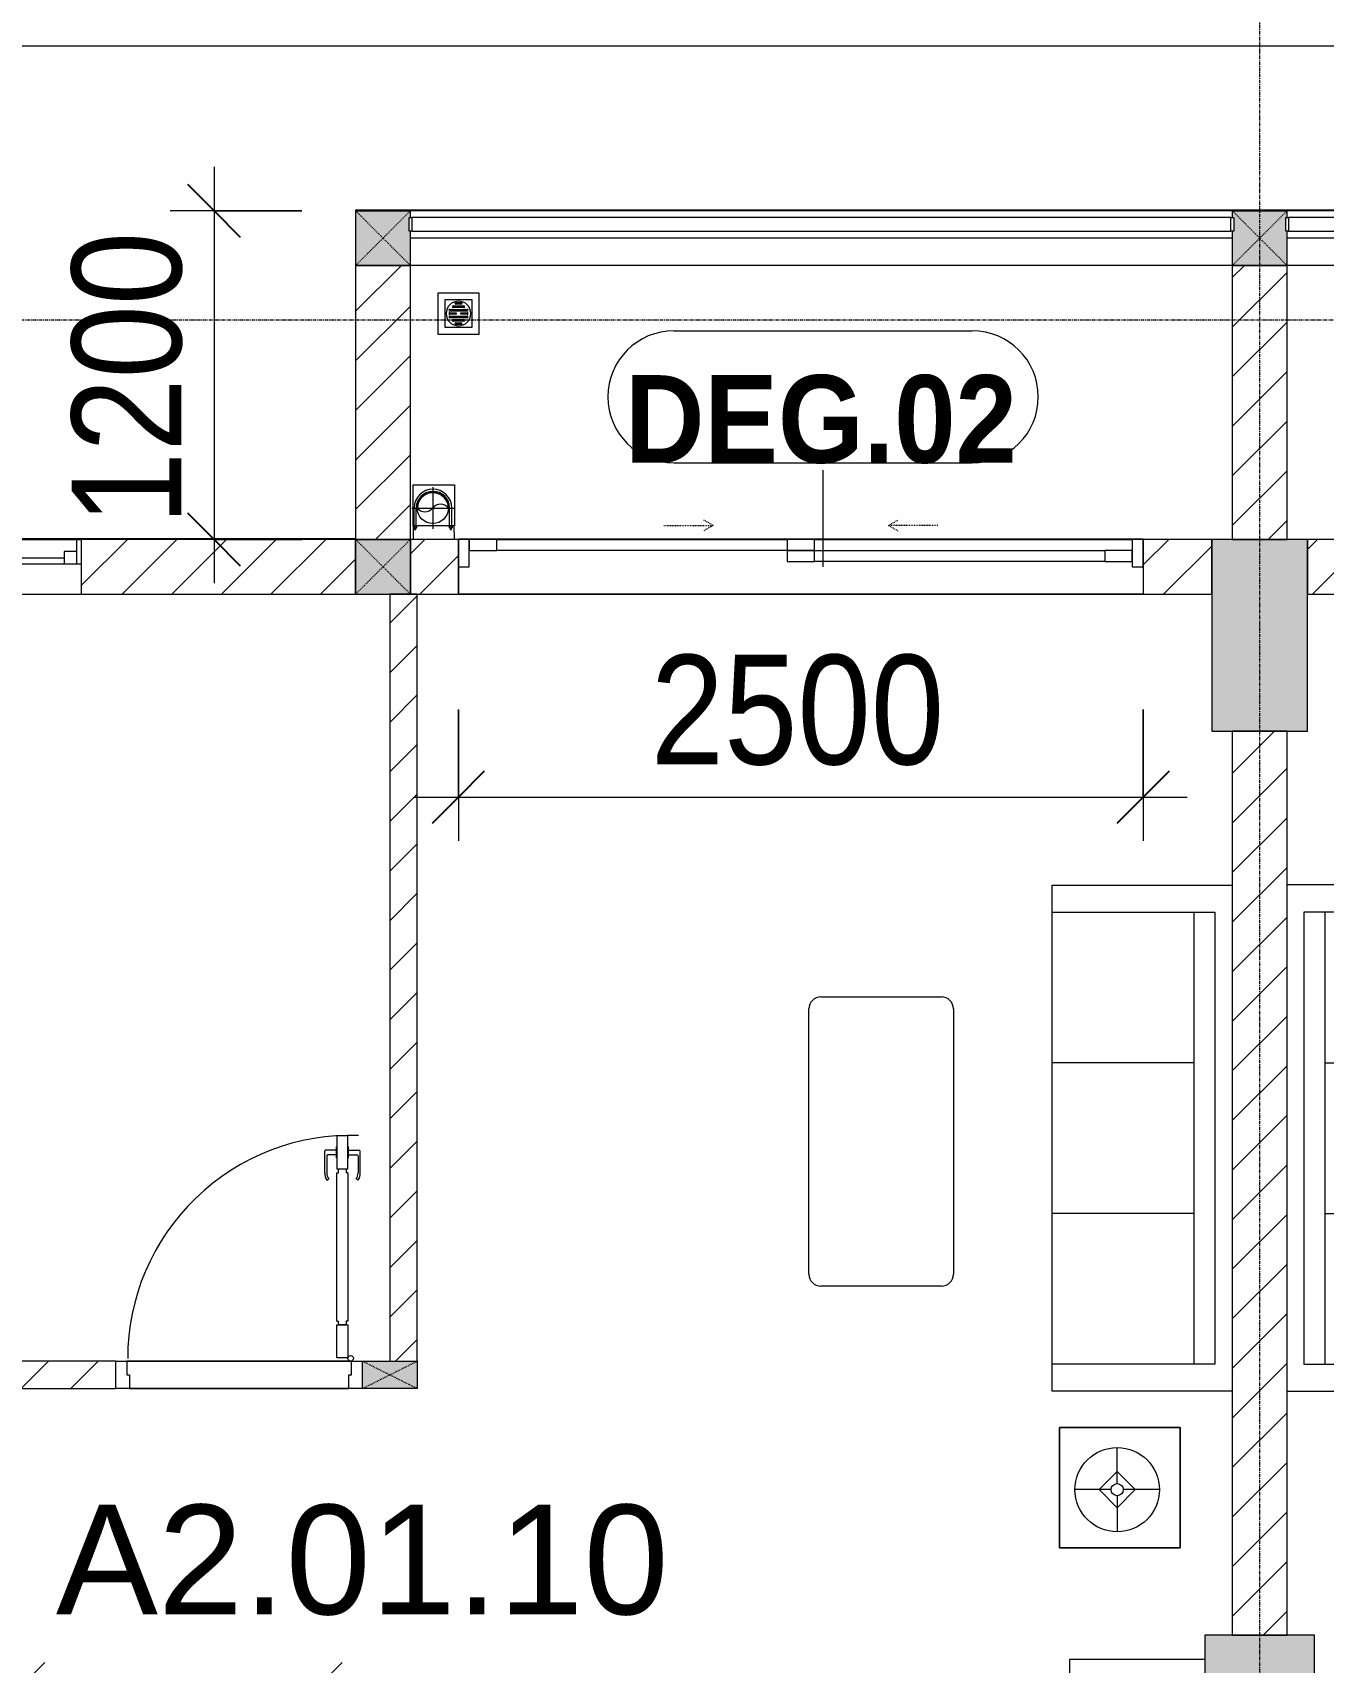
# Model space of a CAD drawing. Header units: millimetres. Extents: x 962 to 241049, y -15958 to 84407.
# Drawn here: x 150453 to 155164, y 40437 to 46387 of the extents above; entities that cross this region are included whole.
import ezdxf

# ---------------------------------------------------------------- set-up
doc = ezdxf.new("R2010")
doc.units = ezdxf.units.MM
for name, pattern in [('Dash', [6, 3, -3]), ('Grid Line', [22.225, 12.7, -3.175, 3.175, -3.175]), ('IMPORT-CENTER _3_', [10.16, 6.35, -1.27, 1.27, -1.27])]:
    doc.linetypes.add(name, pattern=pattern)
for name, color, linetype, lineweight in [('0-1', 7, 'Continuous', 5), ('A-ANNO-DIMS', 211, 'Continuous', 9), ('A-ANNO-DIMS-160', 211, 'Continuous', 9), ('A-AREA-IDEN', 2, 'Continuous', 9), ('A-DETL-GENF-1', 9, 'Continuous', 9), ('A-DOOR', 31, 'Continuous', 9), ('A-DOOR-1', 254, 'Continuous', 9), ('A-DOOR-2', 9, 'Continuous', 9), ('A-DOOR-FRAM', 31, 'Continuous', 9), ('A-DOOR-HDLN', 31, 'Dash', 9), ('A-DOOR-IDEN', 31, 'Continuous', 9), ('A-FLOR-2', 9, 'Continuous', 9), ('A-FLOR-HRAL', 11, 'Continuous', 9), ('A-GLAZ', 151, 'Continuous', 9), ('A-WALL', 113, 'Continuous', 9), ('A-WALL-1', 253, 'Continuous', 18), ('A-WALL-2', 9, 'Continuous', 9), ('A-WALL-3', 113, 'Continuous', 18), ('A-WALL-PATT-1', 10, 'Continuous', 9), ('A-WALL-PATT-2', 111, 'Continuous', 9), ('G-IMPT', 8, 'Continuous', 9), ('G-IMPT-2', 8, 'IMPORT-CENTER _3_', 9), ('I-FURN', 30, 'Continuous', 9), ('I-FURN-1', 254, 'Continuous', 9), ('M-EQPM', 50, 'Continuous', 9), ('S-COLS', 52, 'Continuous', 9), ('S-COLS-1', 52, 'Continuous', 5), ('S-COLS-2', 7, 'Continuous', 18), ('S-COLS-4', 254, 'Continuous', 9), ('S-COLS-5', 253, 'Continuous', 18), ('S-COLS-6', 52, 'Continuous', 18), ('S-COLS-7', 52, 'Dash', 9), ('S-COLS-HDLN', 52, 'Dash', 9), ('S-COLS-HDLN-1', 9, 'Dash', 9), ('S-GRID-1', 1, 'Grid Line', 9)]:
    doc.layers.add(name, color=color, linetype=linetype, lineweight=lineweight)
doc.styles.add('Arial_11', font='arial_0.ttf', dxfattribs={"height": 400})
doc.styles.add('Arial_B_5', font='arialbd_0.ttf', dxfattribs={"width": 0.9, "height": 320})
doc.styles.add('UTM Avo', font='UTM Avo.ttf', dxfattribs={"width": 0.9, "height": 400})
doc.dimstyles.new('1_Dim_chi_tiet_2_5', dxfattribs={"dimscale": 304.8, "dimtxt": 399.720379, "dimasz": 0.629921, "dimexe": 0.524934, "dimexo": 0.0625, "dimgap": 0.052493, "dimtad": 1, "dimdec": 0, "dimrnd": 5, "dimzin": 0, "dimdsep": 46, "dimtxsty": 'UTM Avo', "dimblk1": 'OBLIQUE', "dimblk2": 'OBLIQUE', "dimsah": 1, "dimcen": 0.09, "dimdle": 0.524934, "dimazin": 0, "dimtfac": 1, "dimtdec": 4, "dimtix": 1, "dimtmove": 0, "dimatfit": 3, "dimfxl": 1.049869, "dimfxlon": 1, "dimtvp": 1, "dimtolj": 1, "dimtzin": 0, "dimarcsym": 2})
doc.dimstyles.new('1_Dim_chi_tiet_2_5_1', dxfattribs={"dimscale": 304.8, "dimtxt": 399.720379, "dimasz": 0.629921, "dimexe": 0.524934, "dimexo": 0.0625, "dimgap": 0.052493, "dimtad": 1, "dimdec": 0, "dimrnd": 5, "dimzin": 0, "dimdsep": 46, "dimtxsty": 'UTM Avo', "dimblk1": 'OBLIQUE', "dimblk2": 'OBLIQUE', "dimsah": 1, "dimcen": 0.09, "dimdle": 0.524934, "dimazin": 0, "dimtfac": 1, "dimtdec": 4, "dimtix": 1, "dimtmove": 0, "dimatfit": 3, "dimfxl": 1.049869, "dimfxlon": 1, "dimtvp": 1, "dimtolj": 1, "dimtzin": 0, "dimarcsym": 2})
pattern_1 = [(45, (0, 0), (-90.50967, 90.50967), [])]
pattern_2 = [(45, (63179.03, 0), (-90.50967, 90.50967), [])]

# ---------------------------------------------------------------- blocks, each defined once
blk = doc.blocks.new('NCV_TKTC_KET CAU_rvt-1-TKCS_MB TẦNG 1')
at = {"layer": 'S-COLS-1'}
for points in [[(91927.6, 43836.9), (91927.6, 44536.9), (91577.6, 44536.9), (91577.6, 43836.9), (91580, 43836.9)], [(91952.6, 39236.9), (91952.6, 40536.9), (91552.6, 40536.9), (91552.6, 39236.9)]]:
    blk.add_hatch(color=256, dxfattribs=at).paths.add_polyline_path(points)
at = {"layer": 'S-COLS-2'}
for p, q in [((91927.6, 44536.9), (91577.6, 44536.9)), ((91577.6, 44536.9), (91577.6, 43836.9)), ((91927.6, 43836.9), (91927.6, 44536.9)), ((91577.6, 43836.9), (91927.6, 43836.9)), ((91952.6, 40536.9), (91552.6, 40536.9)), ((91552.6, 40536.9), (91552.6, 39236.9)), ((91952.6, 39236.9), (91952.6, 40536.9))]:
    blk.add_line(p, q, dxfattribs=at)
blk = doc.blocks.new('DOOR_CW_01 CANH MO-PANEL KINH - DIW_01-900x2200-CỬA GỖ VÂN LAMINATE-V91-TKCS_MB TẦNG 1')
at = {"layer": 'A-DETL-GENF-1'}
for p, q in [((-397, -182), (-397, -62)), ((-397, -62), (-357, -62)), ((-357, -62), (-357, -182)), ((-357, -182), (-397, -182)), ((-397, -196), (-391, -196)), ((-397, -738), (-397, -196)), ((-391, -196), (-391, -182)), ((-391, -182), (-363, -182)), ((-363, -182), (-363, -196)), ((-357, -196), (-363, -196)), ((-357, -196), (-357, -738)), ((-433.9, -711.2), (-427.3, -715.8)), ((-320.1, -711.2), (-326.7, -715.8)), ((-442, -737), (-442, -816.5)), ((-434, -799.5), (-434, -737)), ((-397, -738), (-391, -738)), ((-357, -752), (-397, -752)), ((-397, -752), (-397, -872)), ((-391, -752), (-391, -738)), ((-363, -752), (-391, -752)), ((-357, -738), (-363, -738)), ((-363, -738), (-363, -752)), ((-357, -872), (-357, -752)), ((-320, -799.5), (-320, -737)), ((-312, -737), (-312, -816.5)), ((-399, -820.5), (-438, -820.5)), ((-399, -803.5), (-430, -803.5)), ((-399, -792.2), (-399, -831.8)), ((-397, -792.2), (-399, -792.2)), ((-399, -831.8), (-397, -831.8)), ((-397, -792.2), (-397, -831.8)), ((-357, -792.2), (-357, -831.8)), ((-357, -792.2), (-355, -792.2)), ((-355, -831.8), (-357, -831.8)), ((-355, -792.2), (-355, -831.8)), ((-355, -803.5), (-324, -803.5)), ((-355, -820.5), (-316, -820.5)), ((-397, -872), (-357, -872))]:
    blk.add_line(p, q, dxfattribs=at)
blk.add_circle((-407, -60), 10, dxfattribs=at)
for centre, radius, start, end in [((-407, -60), 814, 268, 0), ((-397, -737), 45, 145, 180), ((-357, -737), 45, 360, 35), ((-397, -737), 37, 145, 180), ((-357, -737), 37, 0, 35), ((-438, -816.5), 4, 180, 270), ((-430, -799.5), 4, 180, 270), ((-324, -799.5), 4, 270, 0), ((-316, -816.5), 4, 270, 0)]:
    blk.add_arc(centre, radius, start, end, dxfattribs=at)
at = {"layer": 'A-DOOR-2'}
for p, q in [((-450, 50), (-400, 50)), ((-400, 50), (-400, 0)), ((400, 0), (400, 50)), ((400, 50), (450, 50)), ((450, 50), (450, -50)), ((-410, -50), (-450, -50)), ((-410, 0), (-410, -50)), ((-400, 0), (-410, 0)), ((-407, -50), (-382, -50)), ((410, 0), (400, 0)), ((410, -50), (410, 0)), ((450, -50), (410, -50))]:
    blk.add_line(p, q, dxfattribs=at)
blk = doc.blocks.new('LOBBY_SOFA_1 - LOBBY_SOFA_1-V103-TKCS_MB TẦNG 1')
at = {"layer": 'I-FURN'}
for p, q in [((-2128.3, 1548.5), (-1160.3, 1548.5)), ((-2172.3, 1064.5), (-2172.3, 1504.5)), ((-1116.3, 1504.5), (-1116.3, 1064.5)), ((-1160.3, 1020.5), (-2128.3, 1020.5)), ((-2556, 660), (-708, 660)), ((-2556, 2.9), (-2556, 660)), ((-2457, 66), (-2457, 660)), ((-1907, 143), (-1907, 660)), ((-1357, 143), (-1357, 660)), ((-807, 660), (-807, 66)), ((-708, 660), (-708, 2.9)), ((-2688.2, 633.5), (-3128.2, 633.5)), ((-3128.2, 633.5), (-3128.2, 193.5)), ((-2688.2, 193.5), (-2688.2, 633.5)), ((-2915.4, 445), (-2915.4, 577)), ((-2981.4, 423), (-2915.4, 489)), ((-2915.4, 489), (-2849.4, 423)), ((-2937.4, 423), (-3069.4, 423)), ((-2915.4, 357), (-2981.4, 423)), ((-2849.4, 423), (-2915.4, 357)), ((-2893.4, 423), (-2761.4, 423)), ((-2915.4, 269), (-2915.4, 401)), ((-3128.2, 193.5), (-2688.2, 193.5)), ((-807, 143), (-2457, 143)), ((-807, 66), (-2457, 66))]:
    blk.add_line(p, q, dxfattribs=at)
for radius in [154, 22]:
    blk.add_circle((-2915.4, 423), radius, dxfattribs=at)
for centre, start, end in [((-2128.3, 1504.5), 90, 180), ((-1160.3, 1504.5), 0, 90), ((-2128.3, 1064.5), 180, 270), ((-1160.3, 1064.5), 270, 0)]:
    blk.add_arc(centre, 44, start, end, dxfattribs=at)
at = {"layer": 'I-FURN-1'}
for p, q in [((-2128.3, 1548.5), (-1160.3, 1548.5)), ((-2172.3, 1064.5), (-2172.3, 1504.5)), ((-1116.3, 1504.5), (-1116.3, 1064.5)), ((-1160.3, 1020.5), (-2128.3, 1020.5)), ((-2556, 660), (-708, 660)), ((-2556, 2.9), (-2556, 660)), ((-708, 660), (-708, 2.9)), ((-3128.2, 633.5), (-2688.2, 633.5)), ((-3128.2, 193.5), (-3128.2, 633.5)), ((-2688.2, 633.5), (-2688.2, 193.5)), ((-2688.2, 193.5), (-3128.2, 193.5))]:
    blk.add_line(p, q, dxfattribs=at)
for centre, start, end in [((-2128.3, 1504.5), 90, 180), ((-1160.3, 1504.5), 0, 90), ((-2128.3, 1064.5), 180, 270), ((-1160.3, 1064.5), 270, 0)]:
    blk.add_arc(centre, 44, start, end, dxfattribs=at)
blk = doc.blocks.new('G1_SOF - BO TRU - 100x200-746114-TKCS_MB TẦNG 1')
at = {"layer": 'S-COLS'}
blk.add_hatch(color=256, dxfattribs=at).paths.add_polyline_path([(-50, -100), (50, -100), (50, 100), (-50, 100)])
at = {"layer": 'S-COLS-5'}
for p, q in [((-50, 100), (50, 100)), ((-50, -100), (-50, 100)), ((50, 100), (50, -100)), ((50, -100), (-50, -100))]:
    blk.add_line(p, q, dxfattribs=at)
at = {"layer": 'S-COLS-HDLN-1'}
for p, q in [((50, -100), (-50, 100)), ((-50, -100), (50, 100))]:
    blk.add_line(p, q, dxfattribs=at)
blk = doc.blocks.new('HE BEP A1 - HE BEP A 2-V104-TKCS_MB TẦNG 1')
at = {"layer": 'I-FURN'}
for p, q in [((3700, 594.4), (3700, 0)), ((3700, 594.4), (3700, 0)), ((0, 494.4), (0, 0)), ((662.4, 0), (662.4, 494.4)), ((662.4, 0), (662.4, 494.4)), ((844.9, 120.7), (844.9, 476.9)), ((1210.9, 494.4), (1706.9, 494.4)), ((1724.4, 476.9), (1724.4, 120.7)), ((2364, 483.2), (2364, 111.2)), ((3175.6, 513.2), (2394, 513.2)), ((3205.6, 483.2), (3205.6, 111.2)), ((1298.3, 440.1), (924.9, 440.1)), ((1644.4, 423.2), (1459, 423.2)), ((1602.7, 313.4), (1523.8, 418.4)), ((1541.1, 452.3), (1528.6, 445.1)), ((1566.6, 443.1), (1618.1, 322.3)), ((871.5, 386.8), (871.5, 182.3)), ((871.5, 380.9), (1351.6, 380.9)), ((876.4, 408.9), (1346.8, 408.9)), ((1351.6, 182.3), (1351.6, 386.8)), ((1405.6, 369.9), (1405.6, 183.2)), ((1697.8, 183.2), (1697.8, 369.9)), ((2474.5, 410.3), (2470.1, 405.9)), ((2470.1, 405.9), (2499.2, 376.7)), ((2503.6, 381.1), (2474.5, 410.3)), ((2499.2, 376.7), (2503.6, 381.1)), ((2692.1, 413), (2663, 383.9)), ((2663, 383.9), (2667.3, 379.5)), ((2667.3, 379.5), (2696.5, 408.6)), ((2696.5, 408.6), (2692.1, 413)), ((2873.2, 408.6), (2877.5, 413)), ((2902.3, 379.5), (2873.2, 408.6)), ((2877.5, 413), (2906.7, 383.9)), ((2906.7, 383.9), (2902.3, 379.5)), ((3066, 381.1), (3095.1, 410.3)), ((3070.4, 376.7), (3066, 381.1)), ((3099.5, 405.9), (3070.4, 376.7)), ((3095.1, 410.3), (3099.5, 405.9)), ((871.5, 352.9), (1351.6, 352.9)), ((871.5, 324.9), (1351.6, 324.9)), ((1618.1, 322.3), (1602.7, 313.4)), ((871.5, 296.9), (1351.6, 296.9)), ((871.5, 268.9), (1351.6, 268.9)), ((871.5, 240.9), (1351.6, 240.9)), ((871.5, 212.9), (1351.6, 212.9)), ((871.5, 184.9), (1351.6, 184.9)), ((2467.4, 188.3), (2496.5, 217.4)), ((2471.8, 183.9), (2467.4, 188.3)), ((2500.9, 213), (2471.8, 183.9)), ((2496.5, 217.4), (2500.9, 213)), ((2660.2, 215.8), (2664.6, 220.2)), ((2689.3, 186.7), (2660.2, 215.8)), ((2664.6, 220.2), (2693.7, 191.1)), ((2693.7, 191.1), (2689.3, 186.7)), ((2905, 220.2), (2875.9, 191.1)), ((2875.9, 191.1), (2880.3, 186.7)), ((2880.3, 186.7), (2909.4, 215.8)), ((2909.4, 215.8), (2905, 220.2)), ((3073.1, 217.4), (3068.7, 213)), ((3068.7, 213), (3097.9, 183.9)), ((3102.3, 188.3), (3073.1, 217.4)), ((3097.9, 183.9), (3102.3, 188.3)), ((877.9, 156.9), (1345.2, 156.9)), ((924.9, 128.9), (1298.3, 128.9)), ((1459, 129.9), (1644.4, 129.9)), ((2451.6, 122.3), (2451.6, 118.3)), ((2484.1, 122.3), (2451.6, 122.3)), ((2484.1, 118.3), (2484.1, 122.3)), ((3085.5, 118.3), (3085.5, 122.3)), ((3085.5, 122.3), (3118, 122.3)), ((3118, 122.3), (3118, 118.3)), ((1706.9, 103.2), (862.4, 103.2)), ((3175.6, 81.2), (2394, 81.2)), ((2451.6, 118.3), (2484.1, 118.3)), ((3118, 118.3), (3085.5, 118.3)), ((0, 0), (662.4, 0)), ((3700, 0), (662.4, 0))]:
    blk.add_line(p, q, dxfattribs=at)
for centre, radius in [((1485.9, 449.9), 17.8), ((1592.6, 449.9), 17.8), ((2581.9, 298.5), 142.6), ((2581.9, 298.5), 131.3), ((2987.7, 298.5), 142.6), ((2987.7, 298.5), 131.3), ((2581.9, 298.5), 87.2), ((2987.7, 298.5), 87.2), ((1552.8, 316.6), 22.2), ((2581.9, 298.5), 43.6), ((2581.9, 298.5), 30.9), ((2987.7, 298.5), 43.6), ((2987.7, 298.5), 30.9)]:
    blk.add_circle(centre, radius, dxfattribs=at)
for centre, radius, start, end in [((862.4, 476.9), 17.5, 90, 180), ((1706.9, 476.9), 17.5, 0, 90), ((2394, 483.2), 30, 90, 180), ((3175.6, 483.2), 30, 360, 90), ((924.9, 386.8), 53.3, 90, 180), ((1298.3, 386.8), 53.3, 360, 90), ((1459, 369.9), 53.3, 90, 180), ((1537.5, 429.7), 17.8, 119.9521, 219.46175), ((1549.9, 436.9), 17.8, 20.53791, 119.9521), ((1644.4, 369.9), 53.3, 360, 90), ((924.9, 182.3), 53.3, 180, 270), ((1298.3, 182.3), 53.3, 270, 360), ((1459, 183.2), 53.3, 180, 270), ((1644.4, 183.2), 53.3, 270, 360), ((862.4, 120.7), 17.5, 180, 270), ((1706.9, 120.7), 17.5, 270, 360), ((2485.1, 120.7), 33.5, 163.94189, 180), ((2485.1, 120.7), 33.5, 180, 196.05811), ((2476.6, 123.1), 24.7, 145.20397, 163.94189), ((2467.8, 120.3), 11.6, 9.9102, 170.0898), ((2471.3, 126.9), 18.1, 120.79762, 145.20397), ((2467.9, 132.6), 11.5, 90, 120.79762), ((2467.9, 132.6), 11.5, 59.20238, 90), ((2464.5, 126.9), 18.1, 34.79603, 59.20238), ((2459.1, 123.1), 24.7, 16.05811, 34.79603), ((2450.6, 120.7), 33.5, 0, 16.05811), ((2450.6, 120.7), 33.5, 343.94189, 0), ((3119, 120.7), 33.5, 163.94189, 180), ((3119, 120.7), 33.5, 180, 196.05811), ((3110.5, 123.1), 24.7, 145.20397, 163.94189), ((3105.2, 126.9), 18.1, 120.79762, 145.20397), ((3101.8, 120.3), 11.6, 9.9102, 170.0898), ((3101.8, 132.6), 11.5, 90, 120.79762), ((3101.8, 132.6), 11.5, 59.20238, 90), ((3098.4, 126.9), 18.1, 34.79603, 59.20238), ((3093, 123.1), 24.7, 16.05811, 34.79603), ((3084.5, 120.7), 33.5, 0, 16.05811), ((3084.5, 120.7), 33.5, 343.94189, 0), ((2394, 111.2), 30, 180, 270), ((2476.6, 118.2), 24.7, 196.05811, 214.79603), ((2467.8, 120.3), 11.6, 189.71775, 350.28225), ((2471.3, 114.5), 18.1, 214.79603, 239.20238), ((2467.9, 108.8), 11.5, 239.20238, 270), ((2467.9, 108.8), 11.5, 270, 300.79762), ((2464.5, 114.5), 18.1, 300.79762, 325.20397), ((2459.1, 118.2), 24.7, 325.20397, 343.94189), ((3110.5, 118.2), 24.7, 196.05811, 214.79603), ((3105.2, 114.5), 18.1, 214.79603, 239.20238), ((3101.8, 120.3), 11.6, 189.71775, 350.28225), ((3101.8, 108.8), 11.5, 239.20238, 270), ((3101.8, 108.8), 11.5, 270, 300.79762), ((3098.4, 114.5), 18.1, 300.79762, 325.20397), ((3093, 118.2), 24.7, 325.20397, 343.94189), ((3175.6, 111.2), 30, 270, 0)]:
    blk.add_arc(centre, radius, start, end, dxfattribs=at)
at = {"layer": 'I-FURN-1'}
for p, q in [((3700, 0), (3700, 594.4)), ((0, 494.4), (0, 0)), ((0, 0), (3700, 0))]:
    blk.add_line(p, q, dxfattribs=at)
blk = doc.blocks.new('LOBBY_SOFA_1 - LOBBY_SOFA_1-V10-TKCS_MB TẦNG 1')
at = {"layer": 'I-FURN'}
for p, q in [((-2556, -4.9), (-2556, -660)), ((-708, -660), (-708, -4.9)), ((-2457, -66), (-2457, -660)), ((-807, -66), (-2457, -66)), ((-807, -660), (-807, -66)), ((-807, -143), (-2457, -143)), ((-1907, -143), (-1907, -660)), ((-1357, -143), (-1357, -660)), ((-3128.2, -193.5), (-2688.2, -193.5)), ((-3128.2, -633.5), (-3128.2, -193.5)), ((-2688.2, -193.5), (-2688.2, -633.5)), ((-575.9, -193.5), (-575.9, -633.5)), ((-135.9, -193.5), (-575.9, -193.5)), ((-135.9, -633.5), (-135.9, -193.5)), ((-2915.4, -269), (-2915.4, -401)), ((-348.6, -269), (-348.6, -401)), ((-2915.4, -357), (-2981.4, -423)), ((-2849.4, -423), (-2915.4, -357)), ((-414.6, -423), (-348.6, -357)), ((-348.6, -357), (-282.6, -423)), ((-2937.4, -423), (-3069.4, -423)), ((-2981.4, -423), (-2915.4, -489)), ((-2915.4, -489), (-2849.4, -423)), ((-2915.4, -445), (-2915.4, -577)), ((-2893.4, -423), (-2761.4, -423)), ((-370.6, -423), (-502.6, -423)), ((-348.6, -489), (-414.6, -423)), ((-282.6, -423), (-348.6, -489)), ((-348.6, -445), (-348.6, -577)), ((-326.6, -423), (-194.6, -423)), ((-2688.2, -633.5), (-3128.2, -633.5)), ((-575.9, -633.5), (-135.9, -633.5)), ((-2556, -660), (-708, -660)), ((-2172.3, -1064.5), (-2172.3, -1504.5)), ((-1160.3, -1020.5), (-2128.3, -1020.5)), ((-1116.3, -1504.5), (-1116.3, -1064.5)), ((-2128.3, -1548.5), (-1160.3, -1548.5))]:
    blk.add_line(p, q, dxfattribs=at)
for centre, radius in [((-2915.4, -423), 154), ((-348.6, -423), 154), ((-2915.4, -423), 22), ((-348.6, -423), 22)]:
    blk.add_circle(centre, radius, dxfattribs=at)
for centre, start, end in [((-2128.3, -1064.5), 90, 180), ((-1160.3, -1064.5), 0, 90), ((-2128.3, -1504.5), 180, 270), ((-1160.3, -1504.5), 270, 0)]:
    blk.add_arc(centre, 44, start, end, dxfattribs=at)
at = {"layer": 'I-FURN-1'}
for p, q in [((-2556, -4.9), (-2556, -660)), ((-708, -660), (-708, -4.9)), ((-2688.2, -193.5), (-3128.2, -193.5)), ((-3128.2, -193.5), (-3128.2, -633.5)), ((-2688.2, -633.5), (-2688.2, -193.5)), ((-135.9, -193.5), (-575.9, -193.5)), ((-575.9, -193.5), (-575.9, -633.5)), ((-135.9, -633.5), (-135.9, -193.5)), ((-3128.2, -633.5), (-2688.2, -633.5)), ((-575.9, -633.5), (-135.9, -633.5)), ((-2556, -660), (-708, -660)), ((-2172.3, -1064.5), (-2172.3, -1504.5)), ((-1160.3, -1020.5), (-2128.3, -1020.5)), ((-1116.3, -1504.5), (-1116.3, -1064.5)), ((-2128.3, -1548.5), (-1160.3, -1548.5))]:
    blk.add_line(p, q, dxfattribs=at)
for centre, start, end in [((-2128.3, -1064.5), 90, 180), ((-1160.3, -1064.5), 0, 90), ((-2128.3, -1504.5), 180, 270), ((-1160.3, -1504.5), 270, 0)]:
    blk.add_arc(centre, 44, start, end, dxfattribs=at)
blk = doc.blocks.new('NCV_TKTC_TANG 1_rvt-1-TKCS_MB TẦNG 1')
at = {"layer": 'A-WALL-PATT-1'}
h = blk.add_hatch(dxfattribs=at)
h.set_pattern_fill('FP_1', color=256, style=0, pattern_type=2)
h.set_pattern_definition(pattern_1)
h.paths.add_polyline_path([(88577.6, 41536.9), (88677.6, 41536.9), (88677.6, 44336.6), (88577.6, 44336.6), (88577.6, 42664)])
h = blk.add_hatch(dxfattribs=at)
h.set_pattern_fill('FP_1', color=256, style=0, pattern_type=2)
h.set_pattern_definition(pattern_1)
h.paths.add_polyline_path([(85177.2, 41436.9), (87577.6, 41436.9), (87577.6, 41536.9), (85177.2, 41536.9), (85177.2, 41522.7)])
h = blk.add_hatch(dxfattribs=at)
h.set_pattern_fill('FP_1', color=256, style=0, pattern_type=2)
h.set_pattern_definition(pattern_1)
h.paths.add_polyline_path([(83852.6, 40336.9), (83852.6, 40436.9), (83727.2, 40436.9), (83727.2, 40336.9)])
h.paths.add_polyline_path([(84752.6, 40336.9), (84977.2, 40336.9), (84977.2, 40436.9), (84752.6, 40436.9)])
h.paths.add_polyline_path([(85177.2, 40336.9), (86277.6, 40336.9), (86277.6, 40436.9), (85177.2, 40436.9), (85177.2, 40378.4)])
h.paths.add_polyline_path([(87277.6, 40336.9), (87427.6, 40336.9), (87427.6, 40436.9), (87177.6, 40436.9), (87177.6, 40336.9)])
h.paths.add_polyline_path([(88356, 40336.9), (88477.6, 40336.9), (88477.6, 40436.9), (88227.6, 40436.9), (88227.6, 40336.9)])
at = {"layer": 'A-FLOR-2'}
for p, q in [((91652.6, 45536.9), (88652.6, 45536.9)), ((94852.6, 45536.9), (91852.6, 45536.9)), ((91327.6, 44537.4), (88827.6, 44537.4)), ((88827.6, 44437.1), (88827.6, 44337.4)), ((88827.6, 44337.4), (91327.6, 44337.4)), ((91327.6, 44336.9), (88827.6, 44336.9)), ((87617.6, 41536.9), (88437.6, 41536.9)), ((88437.6, 41536.9), (87617.6, 41536.9)), ((88427.6, 41436.9), (87627.6, 41436.9)), ((87627.6, 41436.9), (88427.6, 41436.9))]:
    blk.add_line(p, q, dxfattribs=at)
at = {"layer": 'A-WALL-1'}
for p, q in [((88677.6, 44336.6), (88577.6, 44336.6)), ((88577.6, 44336.6), (88577.6, 41536.9)), ((88677.6, 41536.9), (88677.6, 44336.6)), ((87577.6, 41536.9), (85177.2, 41536.9)), ((87577.6, 41436.9), (87577.6, 41536.9)), ((85877.6, 41436.9), (87577.6, 41436.9))]:
    blk.add_line(p, q, dxfattribs=at)
at = {"layer": 'A-WALL-2'}
for p, q in [((87617.6, 41536.9), (88437.6, 41536.9)), ((88427.6, 41436.9), (87627.6, 41436.9))]:
    blk.add_line(p, q, dxfattribs=at)
at = {"layer": 'A-DOOR-1', "rotation": 180}
blk.add_blockref('DOOR_CW_01 CANH MO-PANEL KINH - DIW_01-900x2200-CỬA GỖ VÂN LAMINATE-V91-TKCS_MB TẦNG 1', (88027.6, 41486.9), dxfattribs=at)
at = {"layer": 'I-FURN-1'}
for name, p, rotation in [('LOBBY_SOFA_1 - LOBBY_SOFA_1-V10-TKCS_MB TẦNG 1', (91847.7, 43983.4), 90.00000000000031), ('LOBBY_SOFA_1 - LOBBY_SOFA_1-V103-TKCS_MB TẦNG 1', (91655.4, 43983), 90.0000000000005), ('HE BEP A1 - HE BEP A 2-V104-TKCS_MB TẦNG 1', (91058.2, 40447.8), 269.9999999999999)]:
    blk.add_blockref(name, p, dxfattribs=dict(at, rotation=rotation))
at = {"layer": 'S-COLS-4', "rotation": 270.0000000000011}
blk.add_blockref('G1_SOF - BO TRU - 100x200-746114-TKCS_MB TẦNG 1', (88577.6, 41486.9), dxfattribs=at)
blk = doc.blocks.new('1_FAMILY RVT - W01-WxH 1400x1400xmm-389822-TKCS_MB TẦNG 1')
at = {"layer": 'A-GLAZ'}
for p, q in [((248.4, 172.39), (299.2, 197.79)), ((248.4, 172.39), (299.2, 146.99)), ((248.4, 172.39), (451.6, 172.39)), ((-700, 96.19), (-700, -103.81)), ((700, 96.19), (-700, 96.19)), ((-700, 96.19), (-636.5, 96.19)), ((-680.95, 96.19), (-680.95, 7.29)), ((-636.5, 96.19), (-22.225, 96.19)), ((-636.5, 96.19), (-636.5, 51.74)), ((-636.5, 73.965), (-22.225, 73.965)), ((-22.225, 7.29), (-22.225, 96.19)), ((-22.225, 96.19), (22.225, 96.19)), ((22.225, 96.19), (680.95, 96.19)), ((22.225, 96.19), (22.225, 7.29)), ((680.95, 96.19), (700, 96.19)), ((680.95, 96.19), (680.95, 7.29)), ((700, -103.81), (700, 96.19)), ((-700, 7.29), (-680.95, 7.29)), ((-636.5, 51.74), (-680.95, 51.74)), ((-680.95, 7.29), (-22.225, 7.29)), ((22.225, 51.74), (-22.225, 51.74)), ((-22.225, 7.29), (22.225, 7.29)), ((22.225, 29.515), (636.5, 29.515)), ((22.225, 7.29), (636.5, 7.29)), ((636.5, 51.74), (636.5, 7.29)), ((680.95, 51.74), (636.5, 51.74)), ((636.5, 7.29), (700, 7.29)), ((-700, -103.81), (700, -103.81))]:
    blk.add_line(p, q, dxfattribs=at)
blk = doc.blocks.new('DEG_02-DEG_03 - DEG_02-2500x2400mm-CỬA ĐI 02 CÁNH TRƯỢT-625766-TKCS_MB TẦNG 1')
at = {"layer": 'A-DOOR'}
for p, q in [((-1110, 100), (-1210, 100)), ((-1210, 100), (-1210, 60)), ((-1210, 60), (-1110, 60)), ((-1110, 60), (-1110, 100)), ((-1110, 100), (-50, 100)), ((-50, 60), (-1110, 60)), ((50, 100), (-50, 100)), ((-50, 100), (-50, 60)), ((50, 60), (-50, 60)), ((-50, 60), (-50, 20)), ((-50, 60), (50, 60)), ((50, 60), (50, 100)), ((50, 20), (50, 60)), ((50, 60), (1110, 60)), ((1210, 60), (1110, 60)), ((1110, 60), (1110, 20)), ((1210, 20), (1210, 60)), ((-50, 20), (50, 20)), ((1110, 20), (50, 20)), ((1110, 20), (1210, 20))]:
    blk.add_line(p, q, dxfattribs=at)
at = {"layer": 'A-DOOR-FRAM'}
for p, q in [((-1210, 100), (-1250, 100)), ((-1250, 100), (-1250, 0)), ((-1210, 0), (-1210, 100)), ((1250, 100), (1210, 100)), ((1210, 100), (1210, 0)), ((1250, 0), (1250, 100)), ((-1250, 0), (-1210, 0)), ((1210, 0), (1250, 0))]:
    blk.add_line(p, q, dxfattribs=at)
at = {"layer": 'A-DOOR-HDLN'}
for p, q in [((-500.4, 151.1), (-320.4, 151.1)), ((-320.4, 151.1), (-355, 171.1)), ((-320.4, 151.1), (-355, 131.1)), ((320.4, 151.1), (355, 171.1)), ((320.4, 151.1), (355, 131.1)), ((500.4, 151.1), (320.4, 151.1))]:
    blk.add_line(p, q, dxfattribs=at)
blk = doc.blocks.new('Railing - 50 x 10mm-1251311-TKCS_MB TẦNG 1')
at = {"layer": 'A-FLOR-HRAL'}
for p, q in [((25, 5), (-25, 5)), ((-25, 5), (-25, -5)), ((25, -5), (25, 5)), ((-25, -5), (25, -5))]:
    blk.add_line(p, q, dxfattribs=at)
blk = doc.blocks.new('Railing - Railing-1601247-TKCS_MB TẦNG 1')
at = {"layer": 'A-FLOR-HRAL'}
for p, q in [((91647.6, 45712.4), (88657.6, 45712.4)), ((88657.6, 45662.4), (91647.6, 45662.4))]:
    blk.add_line(p, q, dxfattribs=at)
at = {"extrusion": (0, 0, -1), "zscale": -1, "rotation": 90}
for p in [(-88652.6, 45687.4), (-91652.6, 45687.4)]:
    blk.add_blockref('Railing - 50 x 10mm-1251311-TKCS_MB TẦNG 1', p, dxfattribs=at)
blk = doc.blocks.new('Railing - Railing-1601312-TKCS_MB TẦNG 1')
at = {"layer": 'A-FLOR-HRAL'}
for p, q in [((94847.6, 45712.4), (91857.6, 45712.4)), ((91857.6, 45662.4), (94847.6, 45662.4))]:
    blk.add_line(p, q, dxfattribs=at)
at = {"extrusion": (0, 0, -1), "zscale": -1, "rotation": 90}
for p in [(-91852.6, 45687.4), (-94852.6, 45687.4)]:
    blk.add_blockref('Railing - 50 x 10mm-1251311-TKCS_MB TẦNG 1', p, dxfattribs=at)
blk = doc.blocks.new('TKTC_XREF_251221_MB TANG 1 - TKTC_XREF_260130_MB TANG 1_dwg_THU NUOC - THU NUOC-444531-TKCS_MB TẦNG 1-4202120-TKCS_MB TẦNG 1')
at = {"layer": 'M-EQPM'}
for p, q in [((-23.3, 10.8), (40.9, 10.8)), ((40.9, 4.8), (-23.3, 4.8)), ((-11, 23.3), (28.5, 23.3)), ((28.5, 17.3), (-11, 17.3)), ((-1.1, 35.6), (18.5, 35.6)), ((18.5, 29.6), (-1.1, 29.6)), ((-23.3, -13.6), (40.9, -13.6)), ((40.9, -19.6), (-23.3, -19.6)), ((-11, -26.1), (28.5, -26.1)), ((28.5, -32.1), (-11, -32.1)), ((-1.1, -38.5), (18.5, -38.5)), ((18.5, -44.5), (-1.1, -44.5))]:
    blk.add_line(p, q, dxfattribs=at)
at = {"layer": 'M-EQPM', "flags": 128}
for points in [[(83.7, -79.4), (83.7, 70.6), (-66.3, 70.6), (-66.3, -79.4)], [(58.7, -54.4), (58.7, 45.6), (-41.3, 45.6), (-41.3, -54.4)]]:
    blk.add_lwpolyline(points, close=True, dxfattribs=at)
for points in [[(-23.3, -1.2), (0.7, -1.2), (0.7, -7.2), (-23.3, -7.2)], [(40.9, -7.2), (16.7, -7.2), (16.7, -1.2), (40.9, -1.2)]]:
    blk.add_lwpolyline(points, dxfattribs=at)
at = {"layer": 'M-EQPM'}
for centre, radius, start, end in [((8.7, -4.4), 45, 360, 180), ((8.7, -4.4), 45, 360, 180), ((-23.3, 7.8), 3, 90, 270), ((-11, 20.3), 3, 90, 270), ((-1.1, 32.6), 3, 90, 270), ((18.5, 32.6), 3, 270, 90), ((28.5, 20.3), 3, 270, 90), ((40.9, 7.8), 3, 270, 90), ((8.7, -4.4), 45, 180, 360), ((8.7, -4.4), 45, 180, 360), ((-23.3, -4.2), 3, 90, 270), ((-23.3, -16.6), 3, 90, 270), ((-11, -29.1), 3, 90, 270), ((-1.1, -41.5), 3, 90, 270), ((18.5, -41.5), 3, 270, 90), ((28.5, -29.1), 3, 270, 90), ((40.9, -4.2), 3, 270, 90), ((40.9, -16.6), 3, 270, 90)]:
    blk.add_arc(centre, radius, start, end, dxfattribs=at)
blk = doc.blocks.new('TKTC_XREF_251221_MB TANG 1 - TKTC_XREF_260130_MB TANG 1_dwg_CUM U_DN100-4202112-TKCS_MB TẦNG 1')
at = {"layer": 'G-IMPT'}
blk.add_hatch(color=256, dxfattribs=at).paths.add_polyline_path([(0, 61), (0, 57), (14.8, 55.1), (28.5, 49.4), (40.3, 40.3), (49.4, 28.5), (55.1, 14.8), (57, 0), (55.1, -14.8), (49.4, -28.5), (40.3, -40.3), (28.5, -49.4), (14.8, -55.1), (0, -57), (0, -61), (15.8, -58.9), (30.5, -52.8), (43.1, -43.1), (52.8, -30.5), (59.7, -9.6), (61, 0), (58.9, 15.8), (52.8, 30.5), (43.1, 43.1), (30.5, 52.8), (15.8, 58.9)])
for p, q in [((-79.1, 66.6), (-79.1, 63.4)), ((-76.6, 66.6), (-76.6, 63.4)), ((-74.6, 66.6), (-74.6, 63.4)), ((-72.7, 69.3), (-72.7, 60.7)), ((-66.9, 67.9), (-71.7, 67.9)), ((-66.9, 62.1), (-71.7, 62.1)), ((-65, 69), (0, 69)), ((-79.1, -63.4), (-79.1, -66.6)), ((-76.6, -63.4), (-76.6, -66.6)), ((-74.6, -63.4), (-74.6, -66.6)), ((-72.7, -60.7), (-72.7, -69.3)), ((-66.9, -62.1), (-71.7, -62.1)), ((-66.9, -67.9), (-71.7, -67.9)), ((-65, -69), (0, -69))]:
    blk.add_line(p, q, dxfattribs=at)
at = {"layer": 'G-IMPT', "flags": 128}
for points in [[(-72.7, 67.6), (-78.1, 67.6), (-78.1, 62.4), (-72.7, 62.4)], [(-71.7, 59.2), (-66.9, 59.2), (-66.9, 70.8), (-71.7, 70.8)], [(-66.9, 70.8), (-66.9, 72.7), (-65, 72.7), (-65, 57.3), (-66.9, 57.3), (-66.9, 59.2)], [(-65, 61), (0, 61), (0, 57)], [(-71.7, -70.8), (-66.9, -70.8), (-66.9, -59.2), (-71.7, -59.2)], [(-66.9, -59.2), (-66.9, -57.3), (-65, -57.3), (-65, -72.7), (-66.9, -72.7), (-66.9, -70.8)], [(-65, -61), (0, -61), (0, -57)], [(-72.7, -62.4), (-78.1, -62.4), (-78.1, -67.6), (-72.7, -67.6)]]:
    blk.add_lwpolyline(points, dxfattribs=at)
at = {"layer": 'G-IMPT'}
for centre, radius, start, end in [((-78.1, 66.6), 0.96, 90, 180), ((-78.1, 63.4), 0.96, 180, 270), ((-71.1, 69.3), 1.56, 112.61986, 247.38014), ((-67.9, 65), 4.8, 143.1301, 216.8699), ((-71.1, 60.7), 1.56, 112.61986, 247.38014), ((0, 0), 69, 270, 90), ((0, 0), 61, 270, 90), ((0, 0), 57, 270, 90), ((-71.1, -60.7), 1.56, 112.61986, 247.38014), ((-78.1, -63.4), 0.96, 90, 180), ((-78.1, -66.6), 0.96, 180, 270), ((-67.9, -65), 4.8, 143.1301, 216.8699), ((-71.1, -69.3), 1.56, 112.61986, 247.38014)]:
    blk.add_arc(centre, radius, start, end, dxfattribs=at)
blk = doc.blocks.new('TKTC_XREF_251221_MB TANG 1 - TKTC_XREF_260130_MB TANG 1_dwg_$cc-4202125-TKCS_MB TẦNG 1')
at = {"layer": 'G-IMPT'}
blk.add_circle((0, 0), 0.5, dxfattribs=at)
for centre, radius, start, end in [((0, 0), 0.5, 90, 270), ((0.188, 0.25), 0.313, 126.8699, 233.1301), ((-0.188, -0.25), 0.313, 306.8699, 53.1301)]:
    blk.add_arc(centre, radius, start, end, dxfattribs=at)
at = {"layer": 'G-IMPT-2'}
for p, q in [((0, -0.673), (0, 0.673)), ((-0.673, 0), (0.673, 0))]:
    blk.add_line(p, q, dxfattribs=at)
blk = doc.blocks.new('TKTC_XREF_251221_MB TANG 1 - TKTC_XREF_260130_MB TANG 1_dwg-4202109-TKCS_MB TẦNG 1')
at = {"layer": 'G-IMPT'}
blk.add_line((-108099.1, -355607.7), (-114699.1, -355607.7), dxfattribs=at)
at = {"layer": 'G-IMPT', "flags": 128}
for points in [[(-114699.1, -356807.7), (-119424.1, -356807.7), (-119424.1, -355607.7), (-119774.5, -355607.7)], [(-114338.6, -356809.7), (-114338.9, -356760), (-114489.4, -356760), (-114489, -356809.7)]]:
    blk.add_lwpolyline(points, dxfattribs=at)
blk.add_lwpolyline([(-114489.1, -356759.9), (-114489.1, -356610.2), (-114338.7, -356610.2), (-114338.7, -356759.9)], close=True, dxfattribs=at)
blk.add_blockref('TKTC_XREF_251221_MB TANG 1 - TKTC_XREF_260130_MB TANG 1_dwg_THU NUOC - THU NUOC-444531-TKCS_MB TẦNG 1-4202120-TKCS_MB TẦNG 1', (-114332.3, -355980.6))
for name, p, xscale, yscale, zscale, rotation in [('TKTC_XREF_251221_MB TANG 1 - TKTC_XREF_260130_MB TANG 1_dwg_$cc-4202125-TKCS_MB TẦNG 1', (-114417.6, -356695), 113.7150000000073, 113.7150000000073, 113.7150000000073, 269.9990086637467), ('TKTC_XREF_251221_MB TANG 1 - TKTC_XREF_260130_MB TANG 1_dwg_CUM U_DN100-4202112-TKCS_MB TẦNG 1', (-114416.7, -356695), 0.9975000000000006, 0.9975000000000006, 0.9975000000000006, 90.00099133829468)]:
    blk.add_blockref(name, p, dxfattribs=dict(xscale=xscale, yscale=yscale, zscale=zscale, rotation=rotation))
blk = doc.blocks.new('TKTC_XREF_251221_MB TANG 1 - TKTC_XREF_251221_MB TANG 1-2038492-TKCS_MB TẦNG 1')
blk.add_blockref('TKTC_XREF_251221_MB TANG 1 - TKTC_XREF_260130_MB TANG 1_dwg-4202109-TKCS_MB TẦNG 1', (169499.1, 384109.7))
blk = doc.blocks.new('G1_SOF - BO TRU - 200x200-3050151-TKCS_MB TẦNG 1')
at = {"layer": 'S-COLS-HDLN'}
for p, q in [((-100, 100), (100, -100)), ((100, 100), (-100, -100))]:
    blk.add_line(p, q, dxfattribs=at)
blk = doc.blocks.new('DIMBLOCK78-TKCS_MB TẦNG 1')
at = {"layer": 'A-ANNO-DIMS-160'}
for p, q in [((152006.6, 43916), (152006.6, 43436)), ((152006.6, 43596), (152006.6, 43916)), ((154506.6, 43916), (154506.6, 43436)), ((154506.6, 43596), (154506.6, 43916)), ((151846.6, 43596), (154666.6, 43596))]:
    blk.add_line(p, q, dxfattribs=at)
at = {"layer": 'A-ANNO-DIMS-160', "lineweight": 25}
for p, q in [((152006.6, 43596), (152102.6, 43692)), ((154506.6, 43596), (154602.6, 43692)), ((152006.6, 43596), (151910.6, 43500)), ((154506.6, 43596), (154410.6, 43500))]:
    blk.add_line(p, q, dxfattribs=at)
at = {"layer": 'A-ANNO-DIMS-160', "color": 0, "insert": (152708.8, 44115.6), "char_height": 400, "width": 1314.636, "attachment_point": 1, "line_spacing_factor": 1.110334, "style": 'UTM Avo'}
blk.add_mtext('2500', dxfattribs=at)
blk = doc.blocks.new('_Oblique')
at = {"color": 0, "linetype": 'ByBlock', "lineweight": -2}
blk.add_line((-0.5, -0.5), (0.5, 0.5), dxfattribs=at)
blk = doc.blocks.new('STN_Door Tag - STN_Door Tag-1788670-TKCS_MB TẦNG 1')
at = {"layer": 'A-DOOR-IDEN'}
for p, q in [((-3.37, 1.495), (3.431, 1.495)), ((-3.37, -1.524), (3.431, -1.524))]:
    blk.add_line(p, q, dxfattribs=at)
for centre, start, end in [((-3.37, -0.015), 90, 270), ((3.431, -0.015), 270, 90)]:
    blk.add_arc(centre, 1.509, start, end, dxfattribs=at)
blk = doc.blocks.new('DIMBLOCK336-TKCS_MB TẦNG 1')
at = {"layer": 'A-ANNO-DIMS-160'}
for p, q in [((151114.7, 45896.9), (151114.7, 44376.9)), ((151434.7, 45736.9), (150954.7, 45736.9)), ((151114.7, 45736.9), (151434.7, 45736.9)), ((151434.7, 44536.9), (150954.7, 44536.9)), ((151114.7, 44536.9), (151434.7, 44536.9))]:
    blk.add_line(p, q, dxfattribs=at)
at = {"layer": 'A-ANNO-DIMS-160', "lineweight": 25}
for p, q in [((151114.7, 45736.9), (151018.7, 45832.9)), ((151114.7, 45736.9), (151210.7, 45640.9)), ((151114.7, 44536.9), (151018.7, 44632.9)), ((151114.7, 44536.9), (151210.7, 44440.9))]:
    blk.add_line(p, q, dxfattribs=at)
at = {"layer": 'A-ANNO-DIMS-160', "color": 0, "insert": (150595.1, 44589.2), "char_height": 400, "width": 1314.636, "attachment_point": 1, "rotation": 90, "line_spacing_factor": 1.110334, "style": 'UTM Avo'}
blk.add_mtext('1200', dxfattribs=at)

msp = doc.modelspace()

# ---------------------------------------------------------------- hatches: boundary and pattern name
at = {"layer": 'A-WALL-PATT-2'}
h = msp.add_hatch(dxfattribs=at)
h.set_pattern_fill('FP_1', color=256, style=0, pattern_type=2)
h.set_pattern_definition(pattern_2)
h.paths.add_polyline_path([(151631.6, 44536.9), (151831.6, 44536.9), (151831.6, 45536.9), (151631.6, 45536.9), (151631.6, 44780.3)])
h.paths.add_polyline_path([(151831.6, 45736.9), (151831.6, 45737.4), (151631.6, 45736.9)])
h = msp.add_hatch(dxfattribs=at)
h.set_pattern_fill('FP_1', color=256, style=0, pattern_type=2)
h.set_pattern_definition(pattern_2)
h.paths.add_polyline_path([(155031.6, 44537), (155031.6, 45536.9), (154831.6, 45536.9), (154831.6, 44537)])
h.paths.add_polyline_path([(155031.6, 45736.9), (155031.6, 45737.4), (154831.6, 45736.9)])
h = msp.add_hatch(dxfattribs=at)
h.set_pattern_fill('FP_1', color=256, style=0, pattern_type=2)
h.set_pattern_definition(pattern_2)
h.paths.add_polyline_path([(151535, 44336.9), (151631.6, 44336.9), (151631.6, 44536.9), (150631.6, 44536.9), (150631.6, 44336.9)])
h.paths.add_polyline_path([(148356.6, 44336.9), (149231.6, 44336.9), (149231.6, 44536.9), (148356.6, 44536.9)])
h = msp.add_hatch(dxfattribs=at)
h.set_pattern_fill('FP_1', color=256, style=0, pattern_type=2)
h.set_pattern_definition(pattern_2)
h.paths.add_polyline_path([(154756.6, 44336.9), (154756.6, 44536.9), (154506.6, 44536.9), (154506.6, 44336.9)])
h.paths.add_polyline_path([(151831.6, 44336.9), (152006.6, 44336.9), (152006.6, 44536.9), (151831.6, 44536.9)])
h = msp.add_hatch(dxfattribs=at)
h.set_pattern_fill('FP_1', color=256, style=0, pattern_type=2)
h.set_pattern_definition(pattern_2)
h.paths.add_polyline_path([(157856.6, 44336.9), (158031.6, 44336.9), (158031.6, 44536.9), (157856.6, 44536.9)])
h.paths.add_polyline_path([(155106.6, 44336.9), (155356.6, 44336.9), (155356.6, 44536.9), (155106.6, 44536.9)])
h = msp.add_hatch(dxfattribs=at)
h.set_pattern_fill('FP_1', color=256, style=0, pattern_type=2)
h.set_pattern_definition(pattern_2)
h.paths.add_polyline_path([(155031.6, 40536.9), (155031.6, 43837), (154831.6, 43837), (154831.6, 40536.9)])
at = {"layer": 'S-COLS-1'}
for points in [[(151826.6, 45536.9), (151831.6, 45536.9), (151831.6, 45662.4), (151826.6, 45662.4), (151826.6, 45712.4), (151831.6, 45712.4), (151831.6, 45736.9), (151631.6, 45736.9), (151631.6, 45536.9)], [(155026.6, 45536.9), (155031.6, 45536.9), (155031.6, 45662.4), (155026.6, 45662.4), (155026.6, 45712.4), (155031.6, 45712.4), (155031.6, 45736.9), (154831.6, 45736.9), (154831.6, 45712.4), (154836.6, 45712.4), (154836.6, 45662.4), (154831.6, 45662.4), (154831.6, 45536.9), (154836.6, 45536.9)], [(151831.6, 44336.9), (151831.6, 44536.9), (151631.6, 44536.9), (151631.6, 44336.9)]]:
    msp.add_hatch(color=256, dxfattribs=at).paths.add_polyline_path(points)

# ---------------------------------------------------------------- linework, layer by layer
at = {"layer": 'A-DOOR-IDEN'}
msp.add_line((153337.6, 44437.3), (153337.9, 44789.6), dxfattribs=at)
at = {"layer": 'A-WALL'}
for p, q in [((162956.6, 46337.4), (148256.6, 46337.4)), ((151631.6, 45736.9), (151831.6, 45736.9)), ((151831.6, 45737.4), (154831.6, 45737.4)), ((154831.6, 45736.9), (155031.6, 45736.9)), ((155031.6, 45737.4), (158031.6, 45737.4)), ((154831.6, 45637.4), (151831.6, 45637.4)), ((158031.6, 45637.4), (155031.6, 45637.4)), ((151831.6, 45536.9), (151631.6, 45536.9)), ((155031.6, 45536.9), (154831.6, 45536.9)), ((151631.6, 44336.9), (151631.6, 44536.9)), ((151631.6, 44536.9), (151831.6, 44536.9)), ((151831.6, 44536.9), (151831.6, 44336.9)), ((153306.6, 44536.9), (154466.6, 44536.9)), ((154506.6, 44336.9), (152006.6, 44336.9))]:
    msp.add_line(p, q, dxfattribs=at)
at = {"layer": 'A-WALL-3'}
for p, q in [((151831.6, 45737.4), (151631.6, 45737.4)), ((151631.6, 45737.4), (151631.6, 45736.9)), ((151831.6, 45736.9), (151831.6, 45737.4)), ((155031.6, 45737.4), (154831.6, 45737.4)), ((154831.6, 45737.4), (154831.6, 45736.9)), ((155031.6, 45736.9), (155031.6, 45737.4)), ((151631.6, 45536.9), (151631.6, 44536.9)), ((151831.6, 44536.9), (151831.6, 45536.9)), ((154831.6, 45536.9), (154831.6, 44537)), ((155031.6, 44537), (155031.6, 45536.9)), ((151631.6, 44536.9), (150631.6, 44536.9)), ((152006.6, 44536.9), (151831.6, 44536.9)), ((152006.6, 44336.9), (152006.6, 44536.9)), ((154756.6, 44536.9), (154506.6, 44536.9)), ((154506.6, 44536.9), (154506.6, 44336.9)), ((154756.6, 44336.9), (154756.6, 44536.9)), ((154831.6, 44537), (155031.6, 44537)), ((155356.6, 44536.9), (155106.6, 44536.9)), ((155106.6, 44536.9), (155106.6, 44336.9)), ((150631.6, 44336.9), (151631.6, 44336.9)), ((151831.6, 44336.9), (152006.6, 44336.9)), ((154506.6, 44336.9), (154756.6, 44336.9)), ((155106.6, 44336.9), (155356.6, 44336.9)), ((154831.6, 43837), (154831.6, 40536.9)), ((155031.6, 43837), (154831.6, 43837)), ((155031.6, 40536.9), (155031.6, 43837)), ((154831.6, 40536.9), (155031.6, 40536.9))]:
    msp.add_line(p, q, dxfattribs=at)
at = {"layer": 'S-COLS'}
for p, q in [((151831.6, 45736.9), (151631.6, 45736.9)), ((155031.6, 45736.9), (154831.6, 45736.9)), ((151631.6, 45536.9), (151831.6, 45536.9)), ((154831.6, 45536.9), (155031.6, 45536.9)), ((151831.6, 44536.9), (151631.6, 44536.9)), ((151631.6, 44536.9), (151631.6, 44336.9)), ((151831.6, 44336.9), (151831.6, 44536.9))]:
    msp.add_line(p, q, dxfattribs=at)
at = {"layer": 'S-COLS-6'}
for p, q in [((151631.6, 45736.9), (151631.6, 45536.9)), ((151831.6, 45712.4), (151831.6, 45736.9)), ((154831.6, 45736.9), (154831.6, 45712.4)), ((155031.6, 45712.4), (155031.6, 45736.9)), ((151831.6, 45536.9), (151831.6, 45662.4)), ((154831.6, 45662.4), (154831.6, 45536.9)), ((155031.6, 45536.9), (155031.6, 45662.4)), ((151631.6, 44336.9), (151831.6, 44336.9))]:
    msp.add_line(p, q, dxfattribs=at)
at = {"layer": 'S-GRID-1'}
for p, q in [((154931.6, 15532), (154931.6, 78459.2)), ((190336.8, 45336.9), (98297.8, 45336.9)), ((192368.8, 44536.9), (96265.8, 44536.9))]:
    msp.add_line(p, q, dxfattribs=at)

# ---------------------------------------------------------------- block references
at = {"layer": '0-1'}
for name in ['NCV_TKTC_KET CAU_rvt-1-TKCS_MB TẦNG 1', 'NCV_TKTC_TANG 1_rvt-1-TKCS_MB TẦNG 1']:
    msp.add_blockref(name, (63179, 0), dxfattribs=at)
at = {"layer": 'A-DOOR'}
msp.add_blockref('DEG_02-DEG_03 - DEG_02-2500x2400mm-CỬA ĐI 02 CÁNH TRƯỢT-625766-TKCS_MB TẦNG 1', (153256.6, 44436.9), dxfattribs=at)
at = {"layer": 'A-DOOR-IDEN', "xscale": 159.9999999999999, "yscale": 159.9999999999999, "zscale": 159.9999999999999}
msp.add_blockref('STN_Door Tag - STN_Door Tag-1788670-TKCS_MB TẦNG 1', (153333.1, 45059.9), dxfattribs=at)
at = {"layer": 'A-FLOR-HRAL'}
for name in ['Railing - Railing-1601247-TKCS_MB TẦNG 1', 'Railing - Railing-1601312-TKCS_MB TẦNG 1']:
    msp.add_blockref(name, (63179, 0), dxfattribs=at)
at = {"layer": 'A-GLAZ'}
msp.add_blockref('1_FAMILY RVT - W01-WxH 1400x1400xmm-389822-TKCS_MB TẦNG 1', (149931.6, 44440.7), dxfattribs=at)
at = {"layer": 'M-EQPM'}
msp.add_blockref('TKTC_XREF_251221_MB TANG 1 - TKTC_XREF_251221_MB TANG 1-2038492-TKCS_MB TẦNG 1', (96831.6, 17236.9), dxfattribs=at)
at = {"layer": 'S-COLS-7'}
for p in [(151731.6, 45636.9), (154931.6, 45636.9), (151731.6, 44436.9)]:
    msp.add_blockref('G1_SOF - BO TRU - 200x200-3050151-TKCS_MB TẦNG 1', p, dxfattribs=at)

# ---------------------------------------------------------------- texts
at = {"layer": 'A-AREA-IDEN', "insert": (151655.9, 40606.8), "char_height": 400, "width": 2233.6, "attachment_point": 8, "line_spacing_factor": 0.936439, "style": 'Arial_11'}
msp.add_mtext('\\pt8,16,24,32,40,48,56,64,72,80,88,96,104,112,120,128,136,144,152,160,168,176,184,192,200,208,216,224,232,240,248,256;A2.01.10', dxfattribs=at)
at = {"layer": 'A-DOOR-IDEN', "insert": (153329.8, 44974.5), "char_height": 320, "width": 1467.36, "attachment_point": 5, "line_spacing_factor": 0.936439, "style": 'Arial_B_5'}
msp.add_mtext('\\pt7.2,14.4,21.6,28.8,36,43.2,50.4,57.6,64.8,72,79.2,86.4,93.6,100.8,108,115.2,122.4,129.6,136.8,144,151.2,158.4,165.6,172.8,180,187.2,194.4,201.6,208.8,216,223.2,230.4;DEG.02', dxfattribs=at)

# ---------------------------------------------------------------- dimensions: what is measured, and where the dimension line sits
at = {"layer": 'A-ANNO-DIMS'}
dim = msp.add_linear_dim(base=(151114.7, 44536.9), p1=(151434.7, 45736.9), p2=(151434.7, 44536.9), angle=90, dimstyle='1_Dim_chi_tiet_2_5_1', override={"dimpost": '<>', "dimfxl": 1200}, dxfattribs=at)
dim.commit()
dim.dimension.update_dxf_attribs({"geometry": 'DIMBLOCK336-TKCS_MB TẦNG 1', "text_midpoint": (150891.7, 45136.9)})
dim = msp.add_linear_dim(base=(154506.6, 43596), p1=(152006.6, 43916), p2=(154506.6, 43916), dimstyle='1_Dim_chi_tiet_2_5', override={"dimpost": '<>', "dimfxl": 2500}, dxfattribs=at)
dim.commit()
dim.dimension.update_dxf_attribs({"geometry": 'DIMBLOCK78-TKCS_MB TẦNG 1', "text_midpoint": (153256.6, 43819)})

doc.saveas('drawing.dxf')
